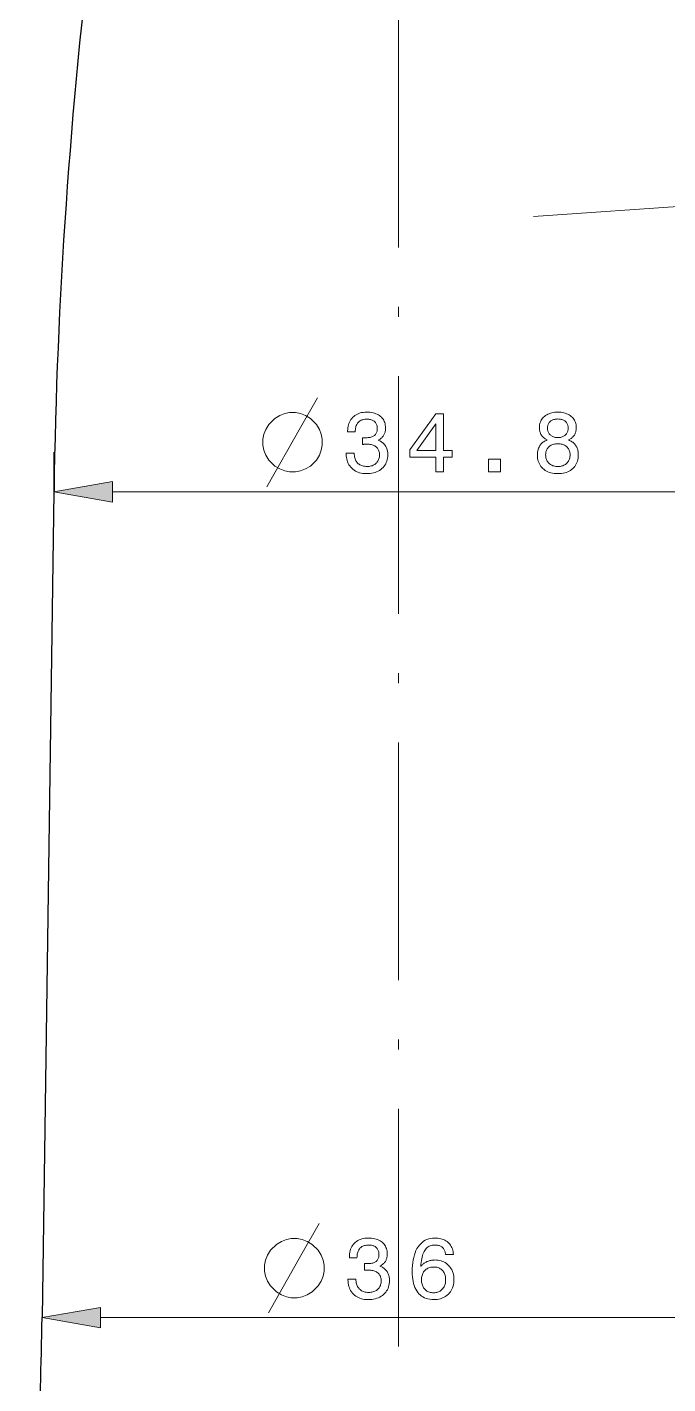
# Model space of a CAD drawing. Extents: x 0 to 297, y 0 to 420.
# Drawn here: x 126.8 to 159.2, y 215.8 to 284.3 of the extents above; entities that cross this region are included whole.
import ezdxf

# ---------------------------------------------------------------- set-up
doc = ezdxf.new("R2010")
doc.units = 0
doc.linetypes.add('DASHDOT', pattern=[18.5, 12, -3, 0.5, -3])

msp = doc.modelspace()

# ---------------------------------------------------------------- linework, layer by layer
at = {"color": 7, "linetype": 'DASHDOT', "lineweight": 13}
msp.add_line((145.6, 162.199), (145.6, 331.816), dxfattribs=at)
at = {"color": 7, "lineweight": 13, "ltscale": 0.25}
msp.add_line((152.413, 274.765), (162.389, 275.457), dxfattribs=at)
at = {"color": 7, "lineweight": 13, "ltscale": 0.050185}
msp.add_line((128.2, 260.858), (128.2, 262.865), dxfattribs=at)
at = {"color": 7, "lineweight": 30}
msp.add_line((128.2, 260.858), (127.6, 219.158), dxfattribs=at)
at = {"color": 7, "lineweight": 13}
for p, q in [((131.155, 260.865), (160.046, 260.865)), ((130.555, 219.158), (160.646, 219.158))]:
    msp.add_line(p, q, dxfattribs=at)
for points in [[(138.948, 261.115), (140.648, 264.115), (141.498, 265.615)], [(139.034, 219.408), (140.734, 222.408), (141.584, 223.908)]]:
    msp.add_lwpolyline(points, dxfattribs=at)
for points in [[(140.398, 264.865), (140.098, 264.865), (139.848, 264.815), (139.598, 264.715), (139.348, 264.565), (139.048, 264.265), (138.898, 264.015), (138.798, 263.765), (138.748, 263.515), (138.748, 263.215), (138.798, 262.965), (138.898, 262.715), (139.048, 262.465), (139.348, 262.165), (139.598, 262.015), (139.848, 261.915), (140.098, 261.865), (140.398, 261.865), (140.648, 261.915), (140.898, 262.015), (141.148, 262.165), (141.448, 262.465), (141.598, 262.715), (141.698, 262.965), (141.748, 263.215), (141.748, 263.515), (141.698, 263.765), (141.598, 264.015), (141.448, 264.265), (141.148, 264.565), (140.898, 264.715), (140.648, 264.815)], [(142.959, 262.806), (143.357, 262.806), (143.36, 262.744), (143.366, 262.685), (143.375, 262.629), (143.388, 262.575), (143.404, 262.525), (143.423, 262.477), (143.445, 262.433), (143.47, 262.391), (143.499, 262.352), (143.531, 262.316), (143.566, 262.282), (143.603, 262.253), (143.644, 262.227), (143.687, 262.204), (143.732, 262.185), (143.78, 262.169), (143.831, 262.157), (143.885, 262.149), (143.941, 262.143), (144, 262.142), (144.058, 262.143), (144.113, 262.148), (144.166, 262.156), (144.216, 262.167), (144.264, 262.181), (144.309, 262.199), (144.352, 262.219), (144.392, 262.243), (144.43, 262.27), (144.465, 262.3), (144.497, 262.333), (144.526, 262.368), (144.552, 262.405), (144.574, 262.445), (144.592, 262.487), (144.608, 262.532), (144.619, 262.579), (144.628, 262.628), (144.633, 262.68), (144.635, 262.734), (144.633, 262.783), (144.628, 262.83), (144.62, 262.875), (144.608, 262.917), (144.593, 262.957), (144.574, 262.995), (144.553, 263.031), (144.527, 263.065), (144.499, 263.096), (144.467, 263.125), (144.432, 263.152), (144.395, 263.176), (144.354, 263.197), (144.311, 263.215), (144.266, 263.23), (144.217, 263.243), (144.166, 263.253), (144.112, 263.26), (144.055, 263.264), (143.996, 263.265), (143.987, 263.265), (143.979, 263.265), (143.97, 263.265), (143.962, 263.265), (143.953, 263.265), (143.944, 263.265), (143.935, 263.264), (143.926, 263.264), (143.917, 263.264), (143.907, 263.263), (143.898, 263.263), (143.888, 263.262), (143.877, 263.262), (143.866, 263.261), (143.854, 263.261), (143.841, 263.26), (143.828, 263.259), (143.814, 263.258), (143.8, 263.258), (143.785, 263.257), (143.785, 263.596), (143.794, 263.596), (143.803, 263.595), (143.813, 263.595), (143.822, 263.595), (143.83, 263.594), (143.839, 263.594), (143.848, 263.594), (143.857, 263.594), (143.865, 263.593), (143.874, 263.593), (143.882, 263.593), (143.89, 263.593), (143.898, 263.593), (143.906, 263.592), (143.914, 263.592), (143.922, 263.592), (143.93, 263.592), (143.937, 263.592), (143.944, 263.592), (143.952, 263.592), (144.008, 263.593), (144.062, 263.597), (144.113, 263.602), (144.16, 263.61), (144.205, 263.621), (144.247, 263.633), (144.285, 263.648), (144.321, 263.666), (144.353, 263.685), (144.383, 263.707), (144.409, 263.731), (144.433, 263.758), (144.454, 263.787), (144.473, 263.818), (144.488, 263.852), (144.501, 263.888), (144.51, 263.927), (144.517, 263.968), (144.522, 264.012), (144.523, 264.058), (144.522, 264.102), (144.518, 264.145), (144.511, 264.185), (144.501, 264.223), (144.489, 264.259), (144.474, 264.293), (144.456, 264.325), (144.436, 264.355), (144.413, 264.382), (144.387, 264.408), (144.359, 264.431), (144.328, 264.452), (144.295, 264.47), (144.259, 264.486), (144.221, 264.5), (144.181, 264.511), (144.138, 264.519), (144.093, 264.525), (144.046, 264.529), (143.996, 264.53), (143.94, 264.529), (143.887, 264.524), (143.836, 264.516), (143.789, 264.504), (143.744, 264.49), (143.702, 264.472), (143.662, 264.451), (143.626, 264.426), (143.592, 264.399), (143.561, 264.368), (143.532, 264.334), (143.507, 264.297), (143.485, 264.257), (143.465, 264.214), (143.449, 264.168), (143.436, 264.118), (143.425, 264.066), (143.418, 264.011), (143.413, 263.953), (143.412, 263.891), (143.028, 263.891), (143.028, 263.921), (143.031, 264.007), (143.038, 264.09), (143.051, 264.169), (143.069, 264.245), (143.092, 264.317), (143.12, 264.385), (143.154, 264.45), (143.192, 264.511), (143.236, 264.569), (143.284, 264.623), (143.337, 264.673), (143.394, 264.717), (143.454, 264.756), (143.518, 264.79), (143.585, 264.819), (143.656, 264.843), (143.73, 264.861), (143.808, 264.874), (143.89, 264.882), (143.975, 264.884), (144.065, 264.882), (144.15, 264.876), (144.232, 264.865), (144.309, 264.85), (144.383, 264.831), (144.452, 264.808), (144.517, 264.78), (144.578, 264.748), (144.635, 264.712), (144.687, 264.671), (144.735, 264.627), (144.778, 264.58), (144.816, 264.529), (144.849, 264.474), (144.877, 264.416), (144.9, 264.355), (144.918, 264.291), (144.93, 264.223), (144.938, 264.152), (144.94, 264.077), (144.939, 264.034), (144.937, 263.993), (144.932, 263.952), (144.925, 263.913), (144.916, 263.876), (144.906, 263.839), (144.893, 263.804), (144.879, 263.77), (144.863, 263.737), (144.844, 263.706), (144.824, 263.676), (144.802, 263.647), (144.779, 263.62), (144.753, 263.595), (144.726, 263.57), (144.696, 263.548), (144.665, 263.527), (144.632, 263.507), (144.598, 263.489), (144.561, 263.472), (144.608, 263.453), (144.653, 263.432), (144.696, 263.41), (144.736, 263.385), (144.774, 263.359), (144.81, 263.33), (144.843, 263.299), (144.874, 263.267), (144.903, 263.232), (144.929, 263.196), (144.953, 263.157), (144.974, 263.117), (144.993, 263.075), (145.009, 263.032), (145.023, 262.986), (145.034, 262.939), (145.043, 262.891), (145.049, 262.84), (145.053, 262.788), (145.054, 262.734), (145.051, 262.649), (145.042, 262.568), (145.028, 262.49), (145.007, 262.416), (144.98, 262.345), (144.948, 262.277), (144.91, 262.213), (144.865, 262.152), (144.815, 262.094), (144.759, 262.04), (144.698, 261.991), (144.633, 261.946), (144.565, 261.907), (144.492, 261.873), (144.415, 261.844), (144.335, 261.821), (144.251, 261.802), (144.163, 261.789), (144.071, 261.782), (143.975, 261.779), (143.884, 261.782), (143.797, 261.79), (143.713, 261.803), (143.634, 261.823), (143.558, 261.847), (143.486, 261.877), (143.417, 261.912), (143.353, 261.953), (143.292, 261.999), (143.235, 262.051), (143.182, 262.107), (143.135, 262.167), (143.094, 262.23), (143.058, 262.298), (143.028, 262.368), (143.003, 262.443), (142.984, 262.521), (142.97, 262.602), (142.961, 262.687), (142.959, 262.776)], [(147.483, 261.865), (147.483, 262.608), (146.165, 262.608), (146.165, 262.987), (147.479, 264.798), (147.871, 264.798), (147.871, 262.953), (148.299, 262.953), (148.299, 262.608), (147.871, 262.608), (147.871, 261.865)], [(153.106, 263.48), (153.067, 263.499), (153.03, 263.519), (152.996, 263.541), (152.963, 263.563), (152.932, 263.587), (152.903, 263.613), (152.877, 263.639), (152.852, 263.667), (152.829, 263.696), (152.808, 263.727), (152.789, 263.759), (152.773, 263.792), (152.758, 263.827), (152.745, 263.863), (152.734, 263.901), (152.725, 263.94), (152.718, 263.981), (152.713, 264.022), (152.71, 264.066), (152.709, 264.111), (152.712, 264.178), (152.72, 264.243), (152.732, 264.305), (152.751, 264.365), (152.774, 264.422), (152.802, 264.477), (152.836, 264.529), (152.874, 264.578), (152.918, 264.625), (152.967, 264.669), (153.021, 264.71), (153.077, 264.747), (153.137, 264.779), (153.199, 264.807), (153.265, 264.831), (153.334, 264.85), (153.406, 264.865), (153.481, 264.876), (153.56, 264.882), (153.641, 264.884), (153.723, 264.882), (153.802, 264.876), (153.877, 264.865), (153.949, 264.85), (154.018, 264.831), (154.084, 264.807), (154.146, 264.779), (154.206, 264.747), (154.262, 264.71), (154.315, 264.669), (154.363, 264.625), (154.407, 264.578), (154.445, 264.529), (154.479, 264.477), (154.507, 264.422), (154.53, 264.365), (154.548, 264.305), (154.561, 264.243), (154.568, 264.178), (154.571, 264.111), (154.57, 264.065), (154.567, 264.022), (154.562, 263.979), (154.555, 263.939), (154.547, 263.899), (154.536, 263.861), (154.523, 263.825), (154.509, 263.79), (154.492, 263.757), (154.474, 263.725), (154.453, 263.694), (154.431, 263.665), (154.406, 263.637), (154.38, 263.611), (154.351, 263.586), (154.32, 263.562), (154.287, 263.54), (154.253, 263.518), (154.216, 263.499), (154.177, 263.48), (154.225, 263.461), (154.27, 263.439), (154.314, 263.416), (154.354, 263.39), (154.393, 263.363), (154.429, 263.333), (154.462, 263.302), (154.494, 263.268), (154.522, 263.233), (154.549, 263.196), (154.572, 263.156), (154.594, 263.116), (154.613, 263.073), (154.629, 263.028), (154.643, 262.982), (154.654, 262.934), (154.663, 262.885), (154.669, 262.833), (154.673, 262.78), (154.674, 262.726), (154.671, 262.641), (154.663, 262.56), (154.649, 262.482), (154.629, 262.408), (154.604, 262.337), (154.574, 262.27), (154.537, 262.206), (154.495, 262.146), (154.448, 262.089), (154.395, 262.036), (154.337, 261.987), (154.275, 261.944), (154.21, 261.905), (154.14, 261.872), (154.067, 261.843), (153.989, 261.82), (153.908, 261.802), (153.823, 261.789), (153.734, 261.782), (153.641, 261.779), (153.548, 261.782), (153.459, 261.789), (153.374, 261.802), (153.293, 261.82), (153.216, 261.843), (153.142, 261.872), (153.073, 261.905), (153.008, 261.944), (152.946, 261.987), (152.888, 262.036), (152.836, 262.089), (152.788, 262.146), (152.746, 262.206), (152.71, 262.27), (152.68, 262.337), (152.655, 262.408), (152.635, 262.482), (152.621, 262.56), (152.613, 262.641), (152.61, 262.726), (152.611, 262.78), (152.615, 262.833), (152.621, 262.885), (152.63, 262.934), (152.641, 262.982), (152.655, 263.028), (152.672, 263.073), (152.69, 263.116), (152.712, 263.156), (152.736, 263.196), (152.762, 263.233), (152.79, 263.268), (152.822, 263.302), (152.855, 263.333), (152.891, 263.363), (152.929, 263.39), (152.97, 263.416), (153.012, 263.439), (153.058, 263.461)], [(153.12, 264.077), (153.122, 264.035), (153.126, 263.994), (153.133, 263.956), (153.143, 263.918), (153.156, 263.883), (153.172, 263.849), (153.19, 263.817), (153.211, 263.787), (153.236, 263.758), (153.263, 263.731), (153.292, 263.706), (153.323, 263.684), (153.356, 263.665), (153.391, 263.648), (153.428, 263.633), (153.467, 263.621), (153.508, 263.612), (153.55, 263.606), (153.595, 263.602), (153.641, 263.6), (153.688, 263.602), (153.732, 263.606), (153.775, 263.612), (153.816, 263.621), (153.855, 263.633), (153.892, 263.648), (153.928, 263.665), (153.961, 263.684), (153.992, 263.706), (154.022, 263.731), (154.049, 263.758), (154.073, 263.787), (154.094, 263.817), (154.113, 263.849), (154.128, 263.883), (154.141, 263.918), (154.151, 263.956), (154.158, 263.994), (154.162, 264.035), (154.164, 264.077), (154.162, 264.119), (154.158, 264.159), (154.151, 264.198), (154.142, 264.234), (154.129, 264.269), (154.114, 264.302), (154.096, 264.333), (154.075, 264.362), (154.051, 264.39), (154.025, 264.415), (153.996, 264.439), (153.965, 264.46), (153.932, 264.478), (153.897, 264.494), (153.859, 264.508), (153.82, 264.519), (153.778, 264.528), (153.735, 264.534), (153.689, 264.537), (153.641, 264.539), (153.594, 264.537), (153.548, 264.534), (153.505, 264.528), (153.464, 264.519), (153.424, 264.508), (153.387, 264.494), (153.352, 264.478), (153.319, 264.46), (153.288, 264.439), (153.259, 264.415), (153.233, 264.39), (153.209, 264.362), (153.188, 264.333), (153.17, 264.302), (153.155, 264.269), (153.143, 264.234), (153.133, 264.198), (153.126, 264.159), (153.122, 264.119)], [(146.528, 262.953), (147.483, 262.953), (147.483, 264.296)], [(153.025, 262.734), (153.027, 262.68), (153.032, 262.629), (153.04, 262.58), (153.052, 262.533), (153.067, 262.489), (153.085, 262.446), (153.107, 262.407), (153.131, 262.369), (153.159, 262.334), (153.191, 262.301), (153.225, 262.271), (153.262, 262.243), (153.301, 262.22), (153.342, 262.199), (153.386, 262.181), (153.432, 262.167), (153.481, 262.156), (153.532, 262.148), (153.585, 262.143), (153.641, 262.142), (153.697, 262.143), (153.751, 262.148), (153.802, 262.156), (153.851, 262.167), (153.897, 262.181), (153.941, 262.199), (153.983, 262.22), (154.022, 262.243), (154.059, 262.271), (154.093, 262.301), (154.125, 262.334), (154.153, 262.369), (154.178, 262.407), (154.199, 262.446), (154.217, 262.489), (154.232, 262.533), (154.244, 262.58), (154.252, 262.629), (154.257, 262.68), (154.259, 262.734), (154.257, 262.784), (154.252, 262.832), (154.244, 262.877), (154.232, 262.921), (154.218, 262.962), (154.2, 263.002), (154.178, 263.039), (154.154, 263.074), (154.126, 263.107), (154.094, 263.138), (154.06, 263.166), (154.024, 263.191), (153.984, 263.214), (153.943, 263.233), (153.899, 263.249), (153.852, 263.263), (153.803, 263.273), (153.752, 263.28), (153.698, 263.285), (153.641, 263.286), (153.585, 263.285), (153.531, 263.28), (153.48, 263.273), (153.431, 263.263), (153.385, 263.249), (153.341, 263.233), (153.3, 263.214), (153.261, 263.191), (153.224, 263.166), (153.19, 263.138), (153.159, 263.107), (153.131, 263.074), (153.106, 263.039), (153.085, 263.002), (153.067, 262.962), (153.052, 262.921), (153.04, 262.877), (153.032, 262.832), (153.027, 262.784)], [(150.146, 261.865), (150.146, 262.508), (150.742, 262.508), (150.742, 261.865)], [(131.155, 261.386), (128.2, 260.865), (131.155, 260.344)], [(140.484, 223.158), (140.184, 223.158), (139.934, 223.108), (139.684, 223.008), (139.434, 222.858), (139.134, 222.558), (138.984, 222.308), (138.884, 222.058), (138.834, 221.808), (138.834, 221.508), (138.884, 221.258), (138.984, 221.008), (139.134, 220.758), (139.434, 220.458), (139.684, 220.308), (139.934, 220.208), (140.184, 220.158), (140.484, 220.158), (140.734, 220.208), (140.984, 220.308), (141.234, 220.458), (141.534, 220.758), (141.684, 221.008), (141.784, 221.258), (141.834, 221.508), (141.834, 221.808), (141.784, 222.058), (141.684, 222.308), (141.534, 222.558), (141.234, 222.858), (140.984, 223.008), (140.734, 223.108)], [(143.045, 221.098), (143.443, 221.098), (143.446, 221.036), (143.452, 220.977), (143.462, 220.921), (143.474, 220.868), (143.49, 220.818), (143.509, 220.77), (143.531, 220.725), (143.557, 220.683), (143.585, 220.644), (143.617, 220.608), (143.652, 220.575), (143.69, 220.546), (143.73, 220.519), (143.773, 220.497), (143.818, 220.478), (143.867, 220.462), (143.918, 220.45), (143.971, 220.441), (144.027, 220.436), (144.086, 220.434), (144.144, 220.436), (144.199, 220.441), (144.252, 220.448), (144.302, 220.46), (144.35, 220.474), (144.395, 220.491), (144.438, 220.512), (144.478, 220.535), (144.516, 220.562), (144.551, 220.592), (144.584, 220.625), (144.612, 220.66), (144.638, 220.698), (144.66, 220.738), (144.679, 220.78), (144.694, 220.825), (144.706, 220.872), (144.714, 220.921), (144.719, 220.973), (144.721, 221.027), (144.719, 221.076), (144.714, 221.123), (144.706, 221.167), (144.694, 221.21), (144.679, 221.25), (144.661, 221.288), (144.639, 221.324), (144.614, 221.357), (144.585, 221.389), (144.553, 221.418), (144.519, 221.444), (144.481, 221.468), (144.441, 221.489), (144.398, 221.507), (144.352, 221.523), (144.303, 221.535), (144.252, 221.545), (144.198, 221.552), (144.142, 221.556), (144.082, 221.558), (144.074, 221.558), (144.065, 221.558), (144.057, 221.558), (144.048, 221.558), (144.039, 221.557), (144.03, 221.557), (144.021, 221.557), (144.012, 221.557), (144.003, 221.556), (143.994, 221.556), (143.984, 221.555), (143.974, 221.555), (143.963, 221.554), (143.952, 221.554), (143.94, 221.553), (143.927, 221.552), (143.914, 221.552), (143.901, 221.551), (143.886, 221.55), (143.871, 221.549), (143.871, 221.889), (143.881, 221.888), (143.89, 221.888), (143.899, 221.888), (143.908, 221.887), (143.917, 221.887), (143.926, 221.887), (143.934, 221.886), (143.943, 221.886), (143.951, 221.886), (143.96, 221.886), (143.968, 221.885), (143.977, 221.885), (143.985, 221.885), (143.993, 221.885), (144.001, 221.885), (144.008, 221.885), (144.016, 221.885), (144.023, 221.885), (144.031, 221.885), (144.038, 221.885), (144.095, 221.886), (144.148, 221.889), (144.199, 221.895), (144.247, 221.903), (144.291, 221.913), (144.333, 221.926), (144.371, 221.941), (144.407, 221.958), (144.44, 221.978), (144.469, 222), (144.496, 222.024), (144.52, 222.05), (144.541, 222.079), (144.559, 222.111), (144.574, 222.145), (144.587, 222.181), (144.597, 222.22), (144.604, 222.261), (144.608, 222.305), (144.609, 222.351), (144.608, 222.395), (144.604, 222.437), (144.597, 222.478), (144.587, 222.516), (144.575, 222.552), (144.56, 222.586), (144.543, 222.618), (144.522, 222.647), (144.499, 222.675), (144.473, 222.701), (144.445, 222.724), (144.414, 222.745), (144.381, 222.763), (144.345, 222.779), (144.308, 222.792), (144.267, 222.803), (144.225, 222.812), (144.179, 222.818), (144.132, 222.822), (144.082, 222.823), (144.026, 222.821), (143.973, 222.816), (143.923, 222.808), (143.875, 222.797), (143.83, 222.782), (143.788, 222.764), (143.748, 222.743), (143.712, 222.719), (143.678, 222.691), (143.647, 222.66), (143.619, 222.626), (143.593, 222.589), (143.571, 222.549), (143.552, 222.506), (143.535, 222.46), (143.522, 222.411), (143.512, 222.359), (143.504, 222.304), (143.5, 222.245), (143.498, 222.184), (143.115, 222.184), (143.115, 222.214), (143.117, 222.3), (143.125, 222.383), (143.138, 222.462), (143.156, 222.537), (143.179, 222.609), (143.207, 222.678), (143.24, 222.743), (143.278, 222.804), (143.322, 222.861), (143.371, 222.916), (143.424, 222.965), (143.48, 223.01), (143.54, 223.049), (143.604, 223.083), (143.671, 223.112), (143.742, 223.135), (143.817, 223.153), (143.895, 223.167), (143.976, 223.174), (144.061, 223.177), (144.151, 223.175), (144.237, 223.168), (144.318, 223.158), (144.396, 223.143), (144.469, 223.124), (144.538, 223.1), (144.603, 223.073), (144.664, 223.041), (144.721, 223.005), (144.774, 222.964), (144.822, 222.92), (144.865, 222.872), (144.903, 222.821), (144.936, 222.767), (144.963, 222.709), (144.986, 222.648), (145.004, 222.583), (145.017, 222.515), (145.024, 222.444), (145.027, 222.37), (145.026, 222.327), (145.023, 222.285), (145.018, 222.245), (145.011, 222.206), (145.003, 222.168), (144.992, 222.132), (144.98, 222.097), (144.965, 222.063), (144.949, 222.03), (144.931, 221.999), (144.911, 221.968), (144.889, 221.94), (144.865, 221.913), (144.839, 221.887), (144.812, 221.863), (144.783, 221.84), (144.752, 221.819), (144.719, 221.799), (144.684, 221.781), (144.647, 221.764), (144.695, 221.746), (144.74, 221.725), (144.782, 221.702), (144.822, 221.678), (144.86, 221.651), (144.896, 221.623), (144.929, 221.592), (144.96, 221.559), (144.989, 221.525), (145.015, 221.488), (145.039, 221.45), (145.06, 221.41), (145.079, 221.368), (145.095, 221.324), (145.109, 221.279), (145.12, 221.232), (145.129, 221.183), (145.135, 221.133), (145.139, 221.081), (145.141, 221.027), (145.138, 220.942), (145.129, 220.861), (145.114, 220.783), (145.093, 220.708), (145.067, 220.637), (145.034, 220.569), (144.996, 220.505), (144.952, 220.444), (144.901, 220.387), (144.845, 220.333), (144.784, 220.283), (144.72, 220.239), (144.651, 220.2), (144.578, 220.166), (144.502, 220.137), (144.421, 220.113), (144.337, 220.095), (144.249, 220.082), (144.157, 220.074), (144.061, 220.072), (143.97, 220.074), (143.883, 220.082), (143.8, 220.096), (143.72, 220.115), (143.644, 220.14), (143.572, 220.169), (143.504, 220.205), (143.439, 220.246), (143.378, 220.292), (143.321, 220.344), (143.269, 220.4), (143.222, 220.46), (143.18, 220.523), (143.144, 220.59), (143.114, 220.661), (143.089, 220.735), (143.07, 220.813), (143.056, 220.895), (143.048, 220.98), (143.045, 221.069)], [(148.368, 222.346), (147.972, 222.346), (147.966, 222.392), (147.958, 222.436), (147.948, 222.477), (147.935, 222.516), (147.92, 222.553), (147.902, 222.587), (147.883, 222.62), (147.861, 222.65), (147.836, 222.678), (147.81, 222.704), (147.781, 222.727), (147.75, 222.748), (147.717, 222.767), (147.682, 222.783), (147.645, 222.796), (147.605, 222.807), (147.564, 222.816), (147.521, 222.822), (147.475, 222.826), (147.428, 222.827), (147.364, 222.824), (147.303, 222.816), (147.244, 222.803), (147.189, 222.784), (147.138, 222.76), (147.089, 222.73), (147.043, 222.695), (147, 222.654), (146.961, 222.608), (146.924, 222.557), (146.891, 222.5), (146.86, 222.438), (146.832, 222.37), (146.807, 222.297), (146.785, 222.218), (146.766, 222.133), (146.75, 222.043), (146.737, 221.947), (146.727, 221.846), (146.72, 221.739), (146.745, 221.771), (146.772, 221.801), (146.801, 221.83), (146.83, 221.857), (146.86, 221.882), (146.891, 221.906), (146.924, 221.928), (146.958, 221.949), (146.993, 221.968), (147.028, 221.986), (147.065, 222.002), (147.103, 222.016), (147.142, 222.029), (147.181, 222.04), (147.222, 222.049), (147.263, 222.057), (147.305, 222.063), (147.348, 222.067), (147.392, 222.069), (147.436, 222.07), (147.52, 222.067), (147.6, 222.059), (147.677, 222.046), (147.751, 222.026), (147.822, 222.002), (147.89, 221.972), (147.954, 221.936), (148.015, 221.895), (148.073, 221.849), (148.128, 221.797), (148.178, 221.741), (148.223, 221.681), (148.263, 221.618), (148.298, 221.551), (148.327, 221.481), (148.351, 221.407), (148.37, 221.33), (148.383, 221.249), (148.391, 221.165), (148.394, 221.077), (148.391, 220.99), (148.382, 220.905), (148.368, 220.824), (148.348, 220.746), (148.323, 220.672), (148.292, 220.601), (148.256, 220.534), (148.213, 220.469), (148.166, 220.408), (148.112, 220.351), (148.054, 220.298), (147.993, 220.25), (147.928, 220.208), (147.859, 220.172), (147.787, 220.141), (147.712, 220.116), (147.633, 220.097), (147.55, 220.083), (147.465, 220.074), (147.375, 220.072), (147.272, 220.075), (147.174, 220.086), (147.081, 220.104), (146.993, 220.13), (146.91, 220.163), (146.832, 220.203), (146.758, 220.25), (146.69, 220.305), (146.626, 220.367), (146.568, 220.436), (146.515, 220.512), (146.467, 220.595), (146.425, 220.684), (146.388, 220.78), (146.357, 220.882), (146.332, 220.99), (146.313, 221.105), (146.299, 221.226), (146.29, 221.354), (146.287, 221.488), (146.29, 221.646), (146.299, 221.796), (146.314, 221.939), (146.335, 222.074), (146.362, 222.203), (146.395, 222.324), (146.434, 222.438), (146.478, 222.544), (146.529, 222.643), (146.586, 222.735), (146.648, 222.819), (146.715, 222.894), (146.786, 222.961), (146.863, 223.018), (146.944, 223.067), (147.03, 223.106), (147.121, 223.137), (147.216, 223.159), (147.316, 223.173), (147.422, 223.177), (147.505, 223.175), (147.586, 223.168), (147.662, 223.157), (147.735, 223.142), (147.805, 223.123), (147.87, 223.099), (147.932, 223.071), (147.991, 223.038), (148.046, 223.001), (148.097, 222.96), (148.145, 222.915), (148.187, 222.866), (148.226, 222.813), (148.26, 222.757), (148.289, 222.698), (148.314, 222.635), (148.334, 222.568), (148.35, 222.498), (148.361, 222.424)], [(147.976, 221.073), (147.974, 221.13), (147.97, 221.185), (147.961, 221.238), (147.95, 221.289), (147.936, 221.337), (147.918, 221.382), (147.897, 221.425), (147.872, 221.466), (147.845, 221.505), (147.814, 221.541), (147.78, 221.574), (147.745, 221.604), (147.707, 221.63), (147.668, 221.653), (147.626, 221.672), (147.583, 221.688), (147.537, 221.7), (147.489, 221.709), (147.44, 221.714), (147.388, 221.716), (147.33, 221.714), (147.275, 221.709), (147.222, 221.7), (147.172, 221.688), (147.125, 221.673), (147.08, 221.654), (147.037, 221.631), (146.997, 221.605), (146.96, 221.576), (146.925, 221.543), (146.893, 221.507), (146.865, 221.469), (146.84, 221.428), (146.818, 221.384), (146.799, 221.338), (146.784, 221.289), (146.773, 221.238), (146.764, 221.184), (146.759, 221.128), (146.758, 221.069), (146.759, 221.01), (146.764, 220.953), (146.772, 220.899), (146.784, 220.848), (146.799, 220.798), (146.817, 220.752), (146.839, 220.708), (146.863, 220.666), (146.892, 220.627), (146.923, 220.59), (146.957, 220.557), (146.994, 220.526), (147.033, 220.5), (147.074, 220.477), (147.118, 220.457), (147.164, 220.441), (147.212, 220.429), (147.263, 220.42), (147.316, 220.415), (147.371, 220.413), (147.424, 220.415), (147.475, 220.42), (147.524, 220.43), (147.571, 220.442), (147.615, 220.459), (147.658, 220.479), (147.699, 220.502), (147.737, 220.53), (147.774, 220.561), (147.808, 220.595), (147.84, 220.633), (147.869, 220.673), (147.894, 220.715), (147.916, 220.759), (147.934, 220.806), (147.949, 220.855), (147.961, 220.906), (147.969, 220.959), (147.974, 221.015)], [(130.555, 219.679), (127.6, 219.158), (130.555, 218.637)]]:
    msp.add_lwpolyline(points, close=True, dxfattribs=at)
at = {"color": 7, "lineweight": 30}
for centre, radius, start, end in [((394.309, 257.029), 266.136, 172.91581, 179.17566), ((-53.094, 221.758), 180.713, 354.691, 359.17566)]:
    msp.add_arc(centre, radius, start, end, dxfattribs=at)
at = {"color": 7, "lineweight": 13}
for points in [[(131.155, 261.386), (128.2, 260.865), (131.155, 261.386), (131.155, 260.344)], [(130.555, 219.679), (127.6, 219.158), (130.555, 219.679), (130.555, 218.637)]]:
    msp.add_solid(points, dxfattribs=at)

doc.saveas('drawing.dxf')
